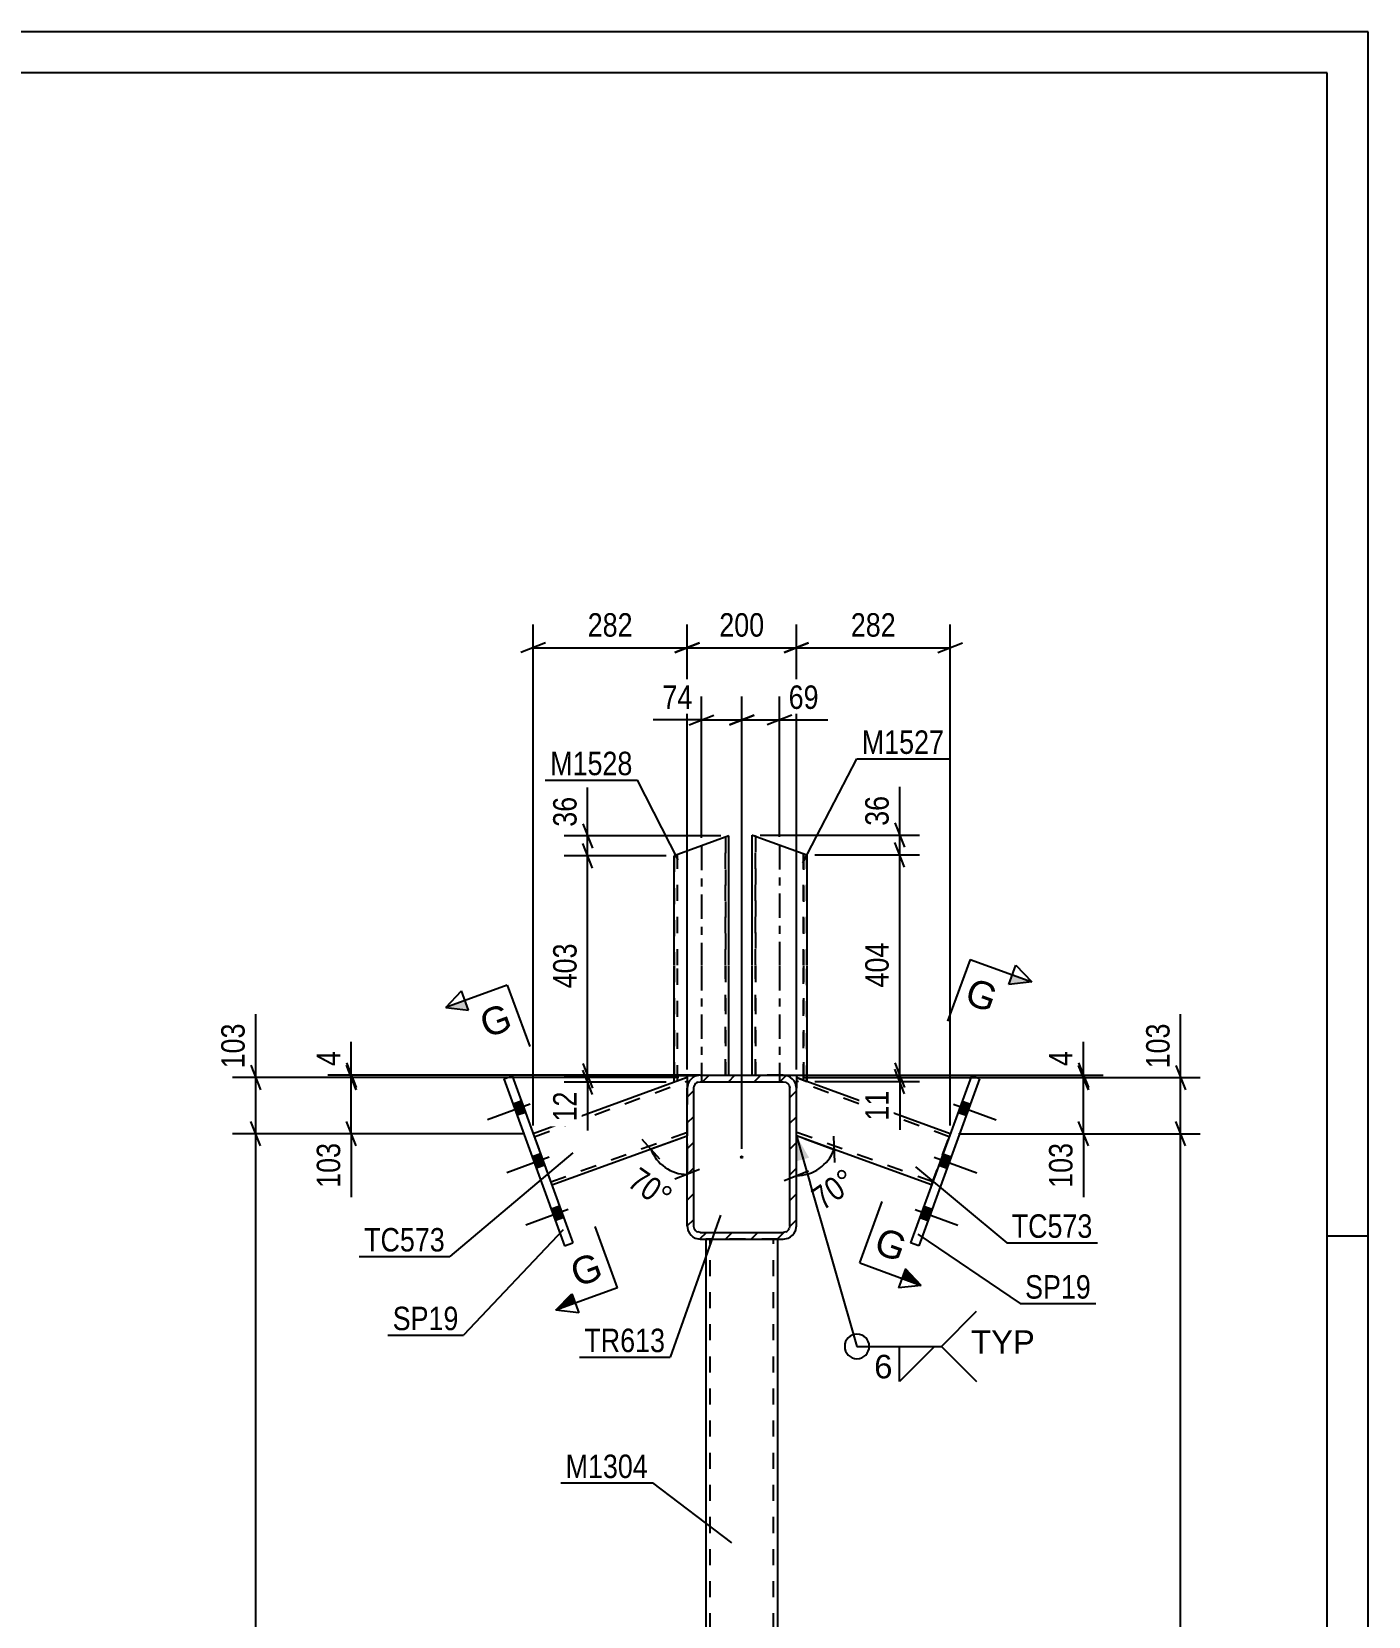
# Model space of a CAD drawing. Header units: millimetres. Extents: x -46 to 795, y -429 to 165.
# Drawn here: x 631.5 to 794.7, y -28.1 to 165.3 of the extents above; entities that cross this region are included whole.
import ezdxf

# ---------------------------------------------------------------- set-up
doc = ezdxf.new("R2010")
doc.units = ezdxf.units.MM
doc.linetypes.add('DXK_LINE_DOT2', pattern=[3.9198, 1.9599, -1.9599])
doc.linetypes.add('DXK_LINE_DOT3', pattern=[5.9187, 2.979, -0.9799, 0.9799, -0.9799])
doc.styles.add('Arial', font='ARIAL.TTF', dxfattribs={"height": 0.2})
doc.styles.add('Arial Narrow', font='ARIALN.TTF', dxfattribs={"height": 0.2})

# ---------------------------------------------------------------- blocks, each defined once
blk = doc.blocks.new('Unknown-761550471-1135')
at = {"color": 5, "linetype": 'Continuous'}
for p, q in [((794.69, 165.26), (-46.31, 165.26)), ((794.69, -428.74), (794.69, 165.26)), ((789.69, 160.26), (-41.31, 160.26)), ((789.69, -423.74), (789.69, 160.26)), ((794.69, 18.26), (789.69, 18.26))]:
    blk.add_line(p, q, dxfattribs=at)
blk = doc.blocks.new('Bolt-761550471-3267 - 3190')
at = {"linetype": 'Continuous'}
for points in [[(745.61, 33.01), (746.11, 34.39), (745.11, 34.75), (744.61, 33.37)], [(745.61, 33.01), (746.11, 34.39), (745.11, 34.75), (744.61, 33.37)], [(745.61, 33.01), (746.11, 34.39), (745.11, 34.75), (744.61, 33.37)], [(743.26, 26.56), (743.76, 27.93), (742.76, 28.3), (742.26, 26.92)], [(743.26, 26.56), (743.76, 27.93), (742.76, 28.3), (742.26, 26.92)], [(740.94, 20.17), (741.44, 21.54), (740.44, 21.91), (739.94, 20.53)], [(740.94, 20.17), (741.44, 21.54), (740.44, 21.91), (739.94, 20.53)], [(740.94, 20.17), (741.44, 21.54), (740.44, 21.91), (739.94, 20.53)]]:
    blk.add_hatch(color=1, dxfattribs=at).paths.add_polyline_path(points)
at = {"color": 1, "linetype": 'Continuous'}
for p, q in [((744.05, 34.36), (749.25, 32.47)), ((744.05, 34.36), (749.25, 32.47)), ((744.05, 34.36), (749.25, 32.47)), ((744.61, 33.37), (745.61, 33.01)), ((744.61, 33.37), (745.61, 33.01)), ((744.61, 33.37), (745.61, 33.01)), ((745.11, 34.75), (746.11, 34.39)), ((745.11, 34.75), (746.11, 34.39)), ((745.11, 34.75), (746.11, 34.39)), ((741.7, 27.91), (746.9, 26.01)), ((741.7, 27.91), (746.9, 26.01)), ((742.76, 28.3), (743.76, 27.93)), ((742.76, 28.3), (743.76, 27.93)), ((742.26, 26.92), (743.26, 26.56)), ((742.26, 26.92), (743.26, 26.56)), ((739.37, 21.52), (744.57, 19.62)), ((739.37, 21.52), (744.57, 19.62)), ((739.37, 21.52), (744.57, 19.62)), ((740.44, 21.91), (741.44, 21.54)), ((740.44, 21.91), (741.44, 21.54)), ((740.44, 21.91), (741.44, 21.54)), ((739.94, 20.53), (740.94, 20.17)), ((739.94, 20.53), (740.94, 20.17)), ((739.94, 20.53), (740.94, 20.17))]:
    blk.add_line(p, q, dxfattribs=at)
blk = doc.blocks.new('Part-761550471-3249 - 3190')
at = {"color": 2, "linetype": 'Continuous'}
for p, q in [((724.87, 37.61), (724.87, 36.76)), ((724.87, 36.76), (724.87, 36.31)), ((743.66, 30.77), (726.14, 37.15)), ((741.38, 24.51), (724.87, 30.52))]:
    blk.add_line(p, q, dxfattribs=at)
at = {"color": 7, "linetype": 'DXK_LINE_DOT2'}
for p, q in [((726.14, 37.15), (724.87, 37.61)), ((743.53, 30.4), (724.87, 37.19)), ((724.87, 37.19), (724.87, 37.16)), ((724.87, 37.16), (724.87, 36.93)), ((724.87, 30.52), (724.87, 36.31)), ((741.52, 24.89), (724.87, 30.95)), ((741.38, 24.51), (743.66, 30.77))]:
    blk.add_line(p, q, dxfattribs=at)
blk = doc.blocks.new('Bolt-761550471-3193 - 3190')
at = {"linetype": 'Continuous'}
for points in [[(691.8, 33.37), (691.29, 34.75), (690.29, 34.39), (690.79, 33.01)], [(691.8, 33.37), (691.29, 34.75), (690.29, 34.39), (690.79, 33.01)], [(691.8, 33.37), (691.29, 34.75), (690.29, 34.39), (690.79, 33.01)], [(694.14, 26.92), (693.64, 28.3), (692.64, 27.93), (693.14, 26.56)], [(694.14, 26.92), (693.64, 28.3), (692.64, 27.93), (693.14, 26.56)], [(696.47, 20.53), (695.97, 21.91), (694.97, 21.54), (695.47, 20.17)], [(696.47, 20.53), (695.97, 21.91), (694.97, 21.54), (695.47, 20.17)], [(696.47, 20.53), (695.97, 21.91), (694.97, 21.54), (695.47, 20.17)]]:
    blk.add_hatch(color=1, dxfattribs=at).paths.add_polyline_path(points)
at = {"color": 1, "linetype": 'Continuous'}
for p, q in [((692.36, 34.36), (687.16, 32.47)), ((692.36, 34.36), (687.16, 32.47)), ((692.36, 34.36), (687.16, 32.47)), ((691.29, 34.75), (690.29, 34.39)), ((691.29, 34.75), (690.29, 34.39)), ((691.29, 34.75), (690.29, 34.39)), ((691.8, 33.37), (690.79, 33.01)), ((691.8, 33.37), (690.79, 33.01)), ((691.8, 33.37), (690.79, 33.01)), ((694.71, 27.91), (689.51, 26.01)), ((694.71, 27.91), (689.51, 26.01)), ((693.64, 28.3), (692.64, 27.93)), ((693.64, 28.3), (692.64, 27.93)), ((694.14, 26.92), (693.14, 26.56)), ((694.14, 26.92), (693.14, 26.56)), ((697.03, 21.52), (691.83, 19.62)), ((697.03, 21.52), (691.83, 19.62)), ((697.03, 21.52), (691.83, 19.62)), ((695.97, 21.91), (694.97, 21.54)), ((695.97, 21.91), (694.97, 21.54)), ((695.97, 21.91), (694.97, 21.54)), ((696.47, 20.53), (695.47, 20.17)), ((696.47, 20.53), (695.47, 20.17)), ((696.47, 20.53), (695.47, 20.17))]:
    blk.add_line(p, q, dxfattribs=at)
blk = doc.blocks.new('Part-761550471-3198 - 3190')
at = {"color": 2, "linetype": 'Continuous'}
for p, q in [((689.17, 37.46), (690.18, 37.82)), ((689.17, 37.46), (696.58, 17.1)), ((690.18, 37.82), (697.59, 17.46)), ((696.58, 17.1), (697.59, 17.46))]:
    blk.add_line(p, q, dxfattribs=at)
blk = doc.blocks.new('Part-761550471-3261 - 3190')
at = {"color": 2, "linetype": 'Continuous'}
for p, q in [((711.54, 37.61), (692.74, 30.77)), ((711.54, 37.61), (711.54, 37.55)), ((711.54, 37.55), (711.54, 36.76)), ((711.54, 36.76), (711.54, 36.31)), ((695.02, 24.51), (711.54, 30.52))]:
    blk.add_line(p, q, dxfattribs=at)
at = {"color": 7, "linetype": 'DXK_LINE_DOT2'}
for p, q in [((692.88, 30.4), (711.54, 37.19)), ((711.54, 37.37), (711.54, 36.76)), ((711.54, 37.16), (711.54, 37.19)), ((711.54, 37.06), (711.54, 37.09)), ((711.54, 36.31), (711.54, 30.52)), ((694.89, 24.89), (711.54, 30.95)), ((692.74, 30.77), (695.02, 24.51))]:
    blk.add_line(p, q, dxfattribs=at)
blk = doc.blocks.new('Part-761550471-3229 - 3190')
at = {"color": 2, "linetype": 'Continuous'}
for p, q in [((713.8, 17.91), (713.8, -32.04)), ((722.6, -32.04), (722.6, 17.91)), ((713.8, -174.76), (713.8, -124.81)), ((722.6, -174.76), (722.6, -124.81))]:
    blk.add_line(p, q, dxfattribs=at)
at = {"color": 7, "linetype": 'DXK_LINE_DOT2'}
for p, q in [((722.6, 17.91), (713.8, 17.91)), ((713.88, 17.91), (713.8, 17.91)), ((714.34, -174.76), (714.34, 17.91)), ((722.07, -174.76), (722.07, 17.91)), ((713.8, -124.81), (713.8, -32.04)), ((722.6, -124.81), (722.6, -32.04)), ((722.6, -174.76), (713.8, -174.76)), ((713.8, -174.76), (713.88, -174.76))]:
    blk.add_line(p, q, dxfattribs=at)
blk = doc.blocks.new('Part-761550471-3315 - 3190')
at = {"linetype": 'Continuous'}
h = blk.add_hatch(dxfattribs=at)
h.set_pattern_fill('', scale=0.7, style=0, pattern_type=0)
h.set_pattern_definition([(45, (711.536, 19.5052), (-1.57154, 1.57154), [])])
h.paths.add_polyline_path([(711.54, 36.31), (711.54, 19.51), (711.66, 18.89), (712, 18.37), (712.52, 18.03), (713.14, 17.91), (723.27, 17.91), (723.88, 18.03), (724.4, 18.37), (724.75, 18.89), (724.87, 19.51), (724.87, 36.31), (724.75, 36.92), (724.4, 37.44), (723.88, 37.78), (723.27, 37.91), (713.14, 37.91), (712.52, 37.78), (712, 37.44), (711.66, 36.92)])
h.paths.add_polyline_path([(712.57, 36.87), (712.83, 37.04), (713.14, 37.11), (723.27, 37.11), (723.58, 37.04), (723.84, 36.87), (724.01, 36.61), (724.07, 36.31), (724.07, 19.51), (724.01, 19.2), (723.84, 18.94), (723.58, 18.77), (723.27, 18.71), (713.14, 18.71), (712.83, 18.77), (712.57, 18.94), (712.4, 19.2), (712.34, 19.51), (712.34, 36.31), (712.4, 36.61)])
blk.add_hatch(color=30, dxfattribs=at).paths.add_polyline_path([(718.2, 27.81, -1), (718.2, 28.01, -1)])
at = {"color": 2, "linetype": 'Continuous'}
for p, q in [((711.66, 36.92), (711.54, 36.31)), ((713.14, 37.91), (712.52, 37.78)), ((712.83, 37.04), (713.14, 37.11)), ((713.14, 37.91), (723.27, 37.91)), ((713.14, 37.11), (723.27, 37.11)), ((723.88, 37.78), (723.27, 37.91)), ((723.27, 37.11), (723.58, 37.04)), ((724.87, 36.31), (724.75, 36.92)), ((711.54, 19.51), (711.54, 36.31)), ((712.34, 36.31), (712.4, 36.61)), ((712.34, 19.51), (712.34, 36.31)), ((724.01, 36.61), (724.07, 36.31)), ((724.07, 19.51), (724.07, 36.31)), ((724.87, 19.51), (724.87, 36.31)), ((711.54, 19.51), (711.66, 18.89)), ((712.4, 19.2), (712.34, 19.51)), ((724.07, 19.51), (724.01, 19.2)), ((724.75, 18.89), (724.87, 19.51)), ((712.52, 18.03), (713.14, 17.91)), ((713.14, 18.71), (712.83, 18.77)), ((713.14, 18.71), (723.27, 18.71)), ((713.14, 17.91), (723.27, 17.91)), ((723.58, 18.77), (723.27, 18.71)), ((723.27, 17.91), (723.88, 18.03))]:
    blk.add_line(p, q, dxfattribs=at)
at = {"color": 7, "linetype": 'DXK_LINE_DOT3'}
blk.add_line((718.2, 27.91), (718.2, 27.91), dxfattribs=at)
at = {"color": 30, "linetype": 'DXK_LINE_DOT3'}
blk.add_line((718.2, 27.91), (718.2, 27.91), dxfattribs=at)
at = {"color": 30, "linetype": 'Continuous'}
blk.add_circle((718.2, 27.91), 0.1, dxfattribs=at)
at = {"color": 2, "linetype": 'Continuous'}
for centre, radius, start, end in [((713.14, 36.31), 1.6, 112.5, 157.5), ((713.14, 36.31), 0.8, 112.5, 157.5), ((723.27, 36.31), 0.8, 22.5, 67.5), ((723.27, 36.31), 1.6, 22.5, 67.5), ((713.14, 19.51), 1.6, 202.5, 247.5), ((713.14, 19.51), 0.8, 202.5, 247.5), ((723.27, 19.51), 0.8, 292.5, 337.5), ((723.27, 19.51), 1.6, 292.5, 337.5)]:
    blk.add_arc(centre, radius, start, end, dxfattribs=at)
blk = doc.blocks.new('Part-761550471-3490 - 3190')
at = {"color": 2, "linetype": 'Continuous'}
for p, q in [((716.63, 67.1), (709.97, 64.67)), ((716.63, 67.1), (716.63, 67.1)), ((716.63, 51.34), (716.63, 67.1)), ((709.97, 64.67), (709.97, 64.67)), ((709.97, 51.34), (709.97, 64.67)), ((709.97, 37.04), (709.97, 51.24)), ((716.63, 37.91), (716.63, 51.24)), ((711.54, 37.62), (709.97, 37.04)), ((709.97, 37.04), (709.97, 37.04)), ((713.14, 37.91), (711.54, 37.91)), ((711.54, 37.91), (711.54, 37.62))]:
    blk.add_line(p, q, dxfattribs=at)
at = {"color": 7, "linetype": 'DXK_LINE_DOT3'}
for p, q in [((713.3, 65.89), (713.3, 51.34)), ((713.3, 51.24), (713.3, 37.04))]:
    blk.add_line(p, q, dxfattribs=at)
at = {"color": 7, "linetype": 'DXK_LINE_DOT2'}
for p, q in [((715.83, 66.81), (715.83, 66.81)), ((715.83, 66.81), (715.83, 66.81)), ((715.83, 66.81), (715.83, 66.81)), ((716.23, 51.34), (716.23, 66.95)), ((716.23, 66.95), (716.23, 51.34)), ((716.23, 66.95), (716.23, 66.95)), ((716.63, 67.1), (716.63, 67.1)), ((716.63, 51.34), (716.63, 67.1)), ((709.97, 64.67), (709.97, 51.34)), ((710.37, 64.82), (710.4, 64.83)), ((710.37, 51.34), (710.37, 64.82)), ((710.37, 51.34), (710.37, 64.82)), ((710.37, 64.82), (710.37, 64.82)), ((709.97, 51.24), (709.97, 37.04)), ((710.37, 37.19), (710.37, 51.24)), ((710.37, 37.19), (710.37, 51.24)), ((716.23, 37.91), (716.23, 51.24)), ((716.23, 51.24), (716.23, 37.91)), ((716.63, 37.91), (716.63, 51.24)), ((710.03, 37.07), (709.97, 37.04)), ((713.14, 37.91), (716.63, 37.91)), ((716.23, 37.91), (716.23, 37.91))]:
    blk.add_line(p, q, dxfattribs=at)
blk = doc.blocks.new('Part-761550471-3466 - 3190')
at = {"color": 2, "linetype": 'Continuous'}
for p, q in [((746.23, 37.82), (738.82, 17.46)), ((747.23, 37.46), (739.82, 17.1)), ((747.23, 37.46), (746.23, 37.82)), ((739.82, 17.1), (738.82, 17.46))]:
    blk.add_line(p, q, dxfattribs=at)
blk = doc.blocks.new('Part-761550471-3485 - 3190')
at = {"color": 2, "linetype": 'Continuous'}
for p, q in [((719.47, 67.22), (719.47, 67.22)), ((719.47, 67.22), (719.53, 67.2)), ((719.47, 51.34), (719.47, 67.22)), ((719.53, 67.2), (719.97, 67.04)), ((719.97, 67.04), (726.14, 64.79)), ((726.14, 64.79), (726.14, 64.79)), ((726.14, 64.79), (726.14, 51.34)), ((719.47, 37.91), (719.47, 51.24)), ((726.14, 51.24), (726.14, 37.15)), ((723.27, 37.91), (724.87, 37.91)), ((724.87, 37.91), (724.87, 37.61)), ((724.87, 37.61), (726.14, 37.15)), ((726.14, 37.15), (726.14, 37.15))]:
    blk.add_line(p, q, dxfattribs=at)
at = {"color": 7, "linetype": 'DXK_LINE_DOT2'}
for p, q in [((719.47, 51.34), (719.47, 67.22)), ((719.47, 67.22), (719.47, 67.22)), ((719.97, 67.04), (719.71, 67.13)), ((719.87, 51.34), (719.87, 67.07)), ((719.87, 67.07), (719.87, 51.34)), ((719.87, 67.07), (719.87, 67.07)), ((719.87, 67.07), (719.9, 67.06)), ((720.27, 66.93), (720.27, 66.93)), ((720.27, 66.93), (720.27, 66.93)), ((720.27, 66.93), (720.27, 66.93)), ((725.74, 64.94), (725.74, 51.34)), ((725.74, 51.34), (725.74, 64.94)), ((725.74, 64.94), (725.74, 64.94)), ((726.14, 51.34), (726.14, 64.79)), ((719.47, 37.91), (719.47, 51.24)), ((719.87, 37.91), (719.87, 51.24)), ((719.87, 51.24), (719.87, 37.91)), ((725.74, 51.24), (725.74, 37.3)), ((725.74, 37.3), (725.74, 51.24)), ((726.14, 37.15), (726.14, 51.24)), ((723.27, 37.91), (719.47, 37.91)), ((719.87, 37.91), (719.87, 37.91)), ((725.74, 37.3), (725.74, 37.3)), ((726.08, 37.18), (726.14, 37.15))]:
    blk.add_line(p, q, dxfattribs=at)
at = {"color": 7, "linetype": 'DXK_LINE_DOT3'}
for p, q in [((722.8, 66), (722.8, 51.34)), ((722.8, 51.24), (722.8, 37.15))]:
    blk.add_line(p, q, dxfattribs=at)
blk = doc.blocks.new('StraightDimension-761550471-25565 - 3190')
at = {"color": 7, "linetype": 'Continuous'}
for p, q in [((659.47, 29.27), (658.27, 32.27)), ((691.74, 30.77), (656.02, 30.77)), ((658.87, -185.86), (658.87, 30.77)), ((658.27, -184.36), (659.47, -187.36)), ((710.54, -185.86), (656.02, -185.86))]:
    blk.add_line(p, q, dxfattribs=at)
at = {"color": 0}
blk.add_wipeout([(658.12, -73.29), (653.92, -73.29), (653.92, -81.8), (658.12, -81.8)], dxfattribs=at)
at = {"color": 3, "style": 'Arial Narrow'}
blk.add_text('3250', height=2.863, rotation=90.0002, dxfattribs=at).set_placement((657.52, -81.2))
blk = doc.blocks.new('StraightDimension-761550471-25739 - 3190')
at = {"color": 7, "linetype": 'Continuous'}
for p, q in [((724.87, 38.62), (724.87, 92.93)), ((743.66, 31.77), (743.66, 92.93)), ((726.37, 90.68), (723.37, 89.48)), ((724.87, 90.08), (743.66, 90.08)), ((742.16, 89.48), (745.16, 90.68))]:
    blk.add_line(p, q, dxfattribs=at)
at = {"color": 0}
blk.add_wipeout([(737.61, 90.83), (737.61, 95.03), (730.92, 95.03), (730.92, 90.83)], dxfattribs=at)
at = {"color": 3, "style": 'Arial Narrow'}
blk.add_text('282', height=2.863, dxfattribs=at).set_placement((731.52, 91.43))
blk = doc.blocks.new('StraightDimension-761550471-25564 - 3190')
at = {"color": 7, "linetype": 'Continuous'}
for p, q in [((658.27, 39.12), (659.47, 36.12)), ((710.54, 37.62), (656.02, 37.62)), ((658.87, 30.77), (658.87, 37.62)), ((659.47, 29.27), (658.27, 32.27)), ((691.74, 30.77), (656.02, 30.77))]:
    blk.add_line(p, q, dxfattribs=at)
at = {"color": 0}
blk.add_wipeout([(658.12, 44.82), (653.92, 44.82), (653.92, 38.14), (658.12, 38.14)], dxfattribs=at)
at = {"color": 7, "linetype": 'Continuous'}
blk.add_line((658.87, 37.62), (658.87, 45.35), dxfattribs=at)
blk.add_line((658.87, 37.62), (658.87, 45.35), dxfattribs=at)
at = {"color": 3, "style": 'Arial Narrow'}
blk.add_text('103', height=2.863, rotation=90.0002, dxfattribs=at).set_placement((657.52, 38.74))
blk = doc.blocks.new('StraightDimension-761550471-25628 - 3190')
at = {"color": 7, "linetype": 'Continuous'}
for p, q in [((771.18, 39.11), (772.38, 36.11)), ((725.87, 37.61), (774.18, 37.61)), ((771.78, 30.77), (771.78, 37.61)), ((772.38, 29.27), (771.18, 32.27)), ((744.66, 30.77), (774.18, 30.77))]:
    blk.add_line(p, q, dxfattribs=at)
at = {"color": 0}
blk.add_wipeout([(771.03, 44.82), (766.83, 44.82), (766.83, 38.14), (771.03, 38.14)], dxfattribs=at)
at = {"color": 7, "linetype": 'Continuous'}
blk.add_line((771.78, 37.61), (771.78, 45.35), dxfattribs=at)
blk.add_line((771.78, 37.61), (771.78, 45.35), dxfattribs=at)
at = {"color": 3, "style": 'Arial Narrow'}
blk.add_text('103', height=2.863, rotation=90.0002, dxfattribs=at).set_placement((770.43, 38.74))
blk = doc.blocks.new('StraightDimension-761550471-25629 - 3190')
at = {"color": 7, "linetype": 'Continuous'}
for p, q in [((772.38, 29.27), (771.18, 32.27)), ((744.66, 30.77), (774.18, 30.77)), ((771.78, -185.86), (771.78, 30.77)), ((771.18, -184.36), (772.38, -187.36)), ((725.87, -185.86), (774.18, -185.86))]:
    blk.add_line(p, q, dxfattribs=at)
at = {"color": 0}
blk.add_wipeout([(771.03, -73.29), (766.83, -73.29), (766.83, -81.8), (771.03, -81.8)], dxfattribs=at)
at = {"color": 3, "style": 'Arial Narrow'}
blk.add_text('3250', height=2.863, rotation=90.0002, dxfattribs=at).set_placement((770.43, -81.2))
blk = doc.blocks.new('StraightDimension-761550471-25678 - 3190')
at = {"color": 7, "linetype": 'Continuous'}
for p, q in [((759.33, 39.41), (760.53, 36.41)), ((760.53, 36.11), (759.33, 39.11)), ((725.87, 37.91), (762.33, 37.91)), ((725.87, 37.61), (762.33, 37.61)), ((759.93, 37.61), (759.93, 37.91))]:
    blk.add_line(p, q, dxfattribs=at)
at = {"color": 0}
blk.add_wipeout([(759.18, 41.46), (754.98, 41.46), (754.98, 38.43), (759.18, 38.43)], dxfattribs=at)
at = {"color": 7, "linetype": 'Continuous'}
blk.add_line((759.93, 37.91), (759.93, 41.98), dxfattribs=at)
blk.add_line((759.93, 37.91), (759.93, 41.98), dxfattribs=at)
at = {"color": 3, "style": 'Arial Narrow'}
blk.add_text('4', height=2.86, rotation=90.0002, dxfattribs=at).set_placement((758.58, 39.03))
blk = doc.blocks.new('StraightDimension-761550471-25679 - 3190')
at = {"color": 7, "linetype": 'Continuous'}
for p, q in [((759.33, 39.11), (760.53, 36.11)), ((725.87, 37.61), (762.33, 37.61)), ((759.93, 30.77), (759.93, 37.61)), ((760.53, 29.27), (759.33, 32.27)), ((744.66, 30.77), (762.33, 30.77))]:
    blk.add_line(p, q, dxfattribs=at)
at = {"color": 0}
blk.add_wipeout([(759.18, 30.25), (754.98, 30.25), (754.98, 23.56), (759.18, 23.56)], dxfattribs=at)
at = {"color": 7, "linetype": 'Continuous'}
blk.add_line((759.93, 30.77), (759.93, 23.04), dxfattribs=at)
blk.add_line((759.93, 30.77), (759.93, 23.04), dxfattribs=at)
at = {"color": 3, "style": 'Arial Narrow'}
blk.add_text('103', height=2.863, rotation=90.0002, dxfattribs=at).set_placement((758.58, 24.16))
blk = doc.blocks.new('StraightDimension-761550471-25705 - 3190')
at = {"color": 7, "linetype": 'Continuous'}
for p, q in [((669.93, 39.41), (671.13, 36.41)), ((671.13, 36.12), (669.93, 39.12)), ((712.14, 37.91), (667.68, 37.91)), ((710.54, 37.62), (667.68, 37.62)), ((670.53, 37.62), (670.53, 37.91))]:
    blk.add_line(p, q, dxfattribs=at)
at = {"color": 0}
blk.add_wipeout([(669.78, 41.46), (665.58, 41.46), (665.58, 38.43), (669.78, 38.43)], dxfattribs=at)
at = {"color": 7, "linetype": 'Continuous'}
blk.add_line((670.53, 37.91), (670.53, 41.98), dxfattribs=at)
blk.add_line((670.53, 37.91), (670.53, 41.98), dxfattribs=at)
at = {"color": 3, "style": 'Arial Narrow'}
blk.add_text('4', height=2.86, rotation=90.0002, dxfattribs=at).set_placement((669.18, 39.03))
blk = doc.blocks.new('StraightDimension-761550471-25706 - 3190')
at = {"color": 7, "linetype": 'Continuous'}
for p, q in [((669.93, 39.12), (671.13, 36.12)), ((710.54, 37.62), (667.68, 37.62)), ((670.53, 30.77), (670.53, 37.62)), ((671.13, 29.27), (669.93, 32.27)), ((691.74, 30.77), (667.68, 30.77))]:
    blk.add_line(p, q, dxfattribs=at)
at = {"color": 0}
blk.add_wipeout([(669.78, 30.25), (665.58, 30.25), (665.58, 23.56), (669.78, 23.56)], dxfattribs=at)
at = {"color": 7, "linetype": 'Continuous'}
blk.add_line((670.53, 30.77), (670.53, 23.04), dxfattribs=at)
blk.add_line((670.53, 30.77), (670.53, 23.04), dxfattribs=at)
at = {"color": 3, "style": 'Arial Narrow'}
blk.add_text('103', height=2.863, rotation=90.0002, dxfattribs=at).set_placement((669.18, 24.16))
blk = doc.blocks.new('StraightDimension-761550471-25740 - 3190')
at = {"color": 7, "linetype": 'Continuous'}
for p, q in [((711.54, 38.62), (711.54, 92.93)), ((724.87, 38.62), (724.87, 92.93)), ((713.04, 90.68), (710.04, 89.48)), ((711.54, 90.08), (724.87, 90.08)), ((723.37, 89.48), (726.37, 90.68))]:
    blk.add_line(p, q, dxfattribs=at)
at = {"color": 0}
blk.add_wipeout([(721.54, 90.83), (721.54, 95.03), (714.86, 95.03), (714.86, 90.83)], dxfattribs=at)
at = {"color": 3, "style": 'Arial Narrow'}
blk.add_text('200', height=2.863, dxfattribs=at).set_placement((715.46, 91.43))
blk = doc.blocks.new('StraightDimension-761550471-25741 - 3190')
at = {"color": 7, "linetype": 'Continuous'}
for p, q in [((692.74, 31.77), (692.74, 92.93)), ((711.54, 38.62), (711.54, 92.93)), ((694.24, 90.68), (691.24, 89.48)), ((692.74, 90.08), (711.54, 90.08)), ((710.04, 89.48), (713.04, 90.68))]:
    blk.add_line(p, q, dxfattribs=at)
at = {"color": 0}
blk.add_wipeout([(705.48, 90.83), (705.48, 95.03), (698.8, 95.03), (698.8, 90.83)], dxfattribs=at)
at = {"color": 3, "style": 'Arial Narrow'}
blk.add_text('282', height=2.863, dxfattribs=at).set_placement((699.4, 91.43))
blk = doc.blocks.new('StraightDimension-761550471-25775 - 3190')
at = {"color": 7, "linetype": 'Continuous'}
for p, q in [((718.2, 28.91), (718.2, 84.11)), ((722.8, 67), (722.8, 84.11)), ((716.7, 80.66), (719.7, 81.86)), ((718.2, 81.26), (722.8, 81.26)), ((724.3, 81.86), (721.3, 80.66))]:
    blk.add_line(p, q, dxfattribs=at)
at = {"color": 0}
blk.add_wipeout([(728.19, 82.01), (728.19, 86.21), (723.33, 86.21), (723.33, 82.01)], dxfattribs=at)
at = {"color": 7, "linetype": 'Continuous'}
blk.add_line((722.8, 81.26), (728.71, 81.26), dxfattribs=at)
blk.add_line((722.8, 81.26), (728.71, 81.26), dxfattribs=at)
at = {"color": 3, "style": 'Arial Narrow'}
blk.add_text('69', height=2.863, dxfattribs=at).set_placement((723.93, 82.61))
blk = doc.blocks.new('StraightDimension-761550471-25776 - 3190')
at = {"color": 7, "linetype": 'Continuous'}
for p, q in [((713.3, 66.88), (713.3, 84.11)), ((718.2, 28.91), (718.2, 84.11)), ((711.8, 80.66), (714.8, 81.86)), ((713.3, 81.26), (718.2, 81.26)), ((719.7, 81.86), (716.7, 80.66))]:
    blk.add_line(p, q, dxfattribs=at)
at = {"color": 0}
blk.add_wipeout([(712.77, 82.01), (712.77, 86.21), (707.92, 86.21), (707.92, 82.01)], dxfattribs=at)
at = {"color": 7, "linetype": 'Continuous'}
blk.add_line((713.3, 81.26), (707.39, 81.26), dxfattribs=at)
blk.add_line((713.3, 81.26), (707.39, 81.26), dxfattribs=at)
at = {"color": 3, "style": 'Arial Narrow'}
blk.add_text('74', height=2.863, dxfattribs=at).set_placement((708.52, 82.61))
blk = doc.blocks.new('StraightDimension-761550471-25826 - 3190')
at = {"color": 7, "linetype": 'Continuous'}
for p, q in [((698.79, 68.6), (699.99, 65.6)), ((715.63, 67.1), (696.54, 67.1)), ((699.99, 63.17), (698.79, 66.17)), ((699.39, 64.67), (699.39, 67.1)), ((708.97, 64.67), (696.54, 64.67))]:
    blk.add_line(p, q, dxfattribs=at)
at = {"color": 0}
blk.add_wipeout([(698.64, 72.48), (694.44, 72.48), (694.44, 67.63), (698.64, 67.63)], dxfattribs=at)
at = {"color": 7, "linetype": 'Continuous'}
blk.add_line((699.39, 67.1), (699.39, 73.01), dxfattribs=at)
blk.add_line((699.39, 67.1), (699.39, 73.01), dxfattribs=at)
at = {"color": 3, "style": 'Arial Narrow'}
blk.add_text('36', height=2.863, rotation=90.0002, dxfattribs=at).set_placement((698.04, 68.23))
blk = doc.blocks.new('StraightDimension-761550471-25827 - 3190')
at = {"color": 7, "linetype": 'Continuous'}
for p, q in [((699.99, 63.17), (698.79, 66.17)), ((708.97, 64.67), (696.54, 64.67)), ((699.39, 37.83), (699.39, 64.67)), ((698.79, 39.33), (699.99, 36.33)), ((712.3, 37.83), (696.54, 37.83))]:
    blk.add_line(p, q, dxfattribs=at)
at = {"color": 0}
blk.add_wipeout([(698.64, 54.59), (694.44, 54.59), (694.44, 47.91), (698.64, 47.91)], dxfattribs=at)
at = {"color": 3, "style": 'Arial Narrow'}
blk.add_text('403', height=2.863, rotation=90.0002, dxfattribs=at).set_placement((698.04, 48.51))
blk = doc.blocks.new('StraightDimension-761550471-25828 - 3190')
at = {"color": 7, "linetype": 'Continuous'}
for p, q in [((698.79, 39.33), (699.99, 36.33)), ((712.3, 37.83), (696.54, 37.83)), ((708.97, 37.04), (696.54, 37.04)), ((699.99, 35.54), (698.79, 38.54)), ((699.39, 37.04), (699.39, 37.83))]:
    blk.add_line(p, q, dxfattribs=at)
at = {"color": 0}
blk.add_wipeout([(698.64, 36.52), (694.44, 36.52), (694.44, 31.66), (698.64, 31.66)], dxfattribs=at)
at = {"color": 7, "linetype": 'Continuous'}
blk.add_line((699.39, 37.04), (699.39, 31.14), dxfattribs=at)
blk.add_line((699.39, 37.04), (699.39, 31.14), dxfattribs=at)
at = {"color": 3, "style": 'Arial Narrow'}
blk.add_text('12', height=2.863, rotation=90.0002, dxfattribs=at).set_placement((698.04, 32.26))
blk = doc.blocks.new('StraightDimension-761550471-25830 - 3190')
at = {"color": 7, "linetype": 'Continuous'}
for p, q in [((736.89, 68.72), (738.09, 65.72)), ((720.47, 67.22), (739.89, 67.22)), ((738.09, 63.29), (736.89, 66.29)), ((737.49, 64.79), (737.49, 67.22)), ((727.14, 64.79), (739.89, 64.79))]:
    blk.add_line(p, q, dxfattribs=at)
at = {"color": 0}
blk.add_wipeout([(736.74, 72.6), (732.54, 72.6), (732.54, 67.74), (736.74, 67.74)], dxfattribs=at)
at = {"color": 7, "linetype": 'Continuous'}
blk.add_line((737.49, 67.22), (737.49, 73.12), dxfattribs=at)
blk.add_line((737.49, 67.22), (737.49, 73.12), dxfattribs=at)
at = {"color": 3, "style": 'Arial Narrow'}
blk.add_text('36', height=2.863, rotation=90.0002, dxfattribs=at).set_placement((736.14, 68.34))
blk = doc.blocks.new('StraightDimension-761550471-25831 - 3190')
at = {"color": 7, "linetype": 'Continuous'}
for p, q in [((738.09, 63.29), (736.89, 66.29)), ((727.14, 64.79), (739.89, 64.79)), ((737.49, 37.91), (737.49, 64.79)), ((736.89, 39.41), (738.09, 36.41)), ((724.27, 37.91), (739.89, 37.91))]:
    blk.add_line(p, q, dxfattribs=at)
at = {"color": 0}
blk.add_wipeout([(736.74, 54.69), (732.54, 54.69), (732.54, 48.01), (736.74, 48.01)], dxfattribs=at)
at = {"color": 3, "style": 'Arial Narrow'}
blk.add_text('404', height=2.863, rotation=90.0002, dxfattribs=at).set_placement((736.14, 48.61))
blk = doc.blocks.new('StraightDimension-761550471-25832 - 3190')
at = {"color": 7, "linetype": 'Continuous'}
for p, q in [((736.89, 39.41), (738.09, 36.41)), ((724.27, 37.91), (739.89, 37.91)), ((727.14, 37.15), (739.89, 37.15)), ((738.09, 35.65), (736.89, 38.65)), ((737.49, 37.15), (737.49, 37.91))]:
    blk.add_line(p, q, dxfattribs=at)
at = {"color": 0}
blk.add_wipeout([(736.74, 36.63), (732.54, 36.63), (732.54, 31.77), (736.74, 31.77)], dxfattribs=at)
at = {"color": 7, "linetype": 'Continuous'}
blk.add_line((737.49, 37.15), (737.49, 31.25), dxfattribs=at)
blk.add_line((737.49, 37.15), (737.49, 31.25), dxfattribs=at)
at = {"color": 3, "style": 'Arial Narrow'}
blk.add_text('11', height=2.863, rotation=90.0002, dxfattribs=at).set_placement((736.14, 32.37))
blk = doc.blocks.new('AngleDimension-761550471-25855 - 3190')
at = {"color": 7, "linetype": 'Continuous'}
for p, q in [((706.02, 30.11), (708.18, 27.7)), ((707.1, 28.9), (711.54, 30.52)), ((711.54, 25.8), (711.54, 30.52)), ((711.54, 29.52), (711.54, 25.8)), ((713.04, 26.4), (710.04, 25.2))]:
    blk.add_line(p, q, dxfattribs=at)
blk.add_arc((711.54, 30.52), 4.72, 200, 270, dxfattribs=at)
at = {"color": 0}
blk.add_wipeout([(708.55, 20.62), (710.96, 24.06), (705.67, 27.77), (703.26, 24.33)], dxfattribs=at)
at = {"color": 3, "style": 'Arial Narrow'}
blk.add_text('70°', height=2.863, rotation=-35.002, dxfattribs=at).set_placement((704.09, 24.47))
blk = doc.blocks.new('AngleDimension-761550471-25881 - 3190')
at = {"color": 7, "linetype": 'Continuous'}
for p, q in [((729.46, 28.85), (724.87, 30.52)), ((724.87, 25.64), (724.87, 30.52)), ((725.81, 30.18), (729.46, 28.85)), ((729.41, 30.46), (729.51, 27.24)), ((723.37, 25.04), (726.37, 26.24))]:
    blk.add_line(p, q, dxfattribs=at)
blk.add_arc((724.87, 30.52), 4.88, 270, 340, dxfattribs=at)
at = {"color": 0}
blk.add_wipeout([(733.24, 24.19), (730.83, 27.64), (725.54, 23.93), (727.95, 20.49)], dxfattribs=at)
at = {"color": 3, "style": 'Arial Narrow'}
blk.add_text('70°', height=2.863, rotation=35.002, dxfattribs=at).set_placement((728.1, 21.33))
blk = doc.blocks.new('Mark-761550471-3194 - 3190')
at = {"color": 0}
blk.add_wipeout([(683.62, 6.79), (683.62, 9.79), (675.59, 9.79), (675.59, 6.79)], dxfattribs=at)
blk.add_wipeout([(683.62, 6.79), (683.62, 9.79), (675.59, 9.79), (675.59, 6.79)], dxfattribs=at)
at = {"color": 30, "linetype": 'Continuous'}
for p in [(696.42, 19.04), (674.99, 6.19)]:
    blk.add_line(p, (684.22, 6.19), dxfattribs=at)
at = {"color": 3, "style": 'Arial Narrow'}
blk.add_text('SP19', height=2.863, dxfattribs=at).set_placement((675.59, 6.79))
blk = doc.blocks.new('Mark-761550471-20946 - 3190')
at = {"color": 0}
blk.add_wipeout([(681.96, 16.39), (681.96, 19.39), (672.1, 19.39), (672.1, 16.39)], dxfattribs=at)
blk.add_wipeout([(681.96, 16.39), (681.96, 19.39), (672.1, 19.39), (672.1, 16.39)], dxfattribs=at)
at = {"color": 30, "linetype": 'Continuous'}
for p in [(697.6, 28.42), (671.5, 15.79)]:
    blk.add_line(p, (682.56, 15.79), dxfattribs=at)
at = {"color": 3, "style": 'Arial Narrow'}
blk.add_text('TC573', height=2.863, dxfattribs=at).set_placement((672.1, 16.39))
blk = doc.blocks.new('Mark-761550471-20936 - 3190')
at = {"color": 0}
blk.add_wipeout([(708.85, 4.11), (708.85, 7.11), (698.99, 7.11), (698.99, 4.11)], dxfattribs=at)
blk.add_wipeout([(708.85, 4.11), (708.85, 7.11), (698.99, 7.11), (698.99, 4.11)], dxfattribs=at)
at = {"color": 30, "linetype": 'Continuous'}
for p in [(715.61, 20.82), (698.39, 3.51)]:
    blk.add_line(p, (709.45, 3.51), dxfattribs=at)
at = {"color": 3, "style": 'Arial Narrow'}
blk.add_text('TR613', height=2.863, dxfattribs=at).set_placement((698.99, 4.11))
blk = doc.blocks.new('Mark-761550471-20932 - 3190')
at = {"color": 0}
blk.add_wipeout([(706.75, -11.26), (706.75, -8.26), (696.7, -8.26), (696.7, -11.26)], dxfattribs=at)
blk.add_wipeout([(706.75, -11.26), (706.75, -8.26), (696.7, -8.26), (696.7, -11.26)], dxfattribs=at)
at = {"color": 30, "linetype": 'Continuous'}
for p in [(696.1, -11.86), (716.99, -19.15)]:
    blk.add_line(p, (707.35, -11.86), dxfattribs=at)
at = {"color": 3, "style": 'Arial Narrow'}
blk.add_text('M1304', height=2.863, dxfattribs=at).set_placement((696.7, -11.26))
blk = doc.blocks.new('SectionMark-761550471-22309 - 3190')
at = {"linetype": 'Continuous'}
blk.add_hatch(color=6, dxfattribs=at).paths.add_polyline_path([(684.41, 47.03), (684.84, 45.86), (682.07, 46.18)])
at = {"color": 6, "linetype": 'Continuous'}
for p, q in [((682.07, 46.18), (683.99, 48.21)), ((684.84, 45.86), (683.99, 48.21)), ((682.07, 46.18), (684.84, 45.86)), ((698.3, 8.89), (695.52, 9.21))]:
    blk.add_line(p, q, dxfattribs=at)
at = {"color": 0, "linetype": 'Continuous'}
for points in [[(690.44, 43.64), (689.24, 46.93), (685.83, 45.69), (687.03, 42.4)], [(701.5, 13.24), (700.3, 16.53), (696.89, 15.29), (698.09, 12)]]:
    blk.add_wipeout(points, dxfattribs=at)
at = {"linetype": 'Continuous'}
blk.add_hatch(color=6, dxfattribs=at).paths.add_polyline_path([(697.44, 11.24), (697.87, 10.06), (695.52, 9.21)])
at = {"color": 6, "linetype": 'Continuous'}
for p, q in [((689.58, 48.91), (682.07, 46.18)), ((689.58, 48.91), (692.32, 41.4)), ((703.04, 11.94), (700.3, 19.46)), ((703.04, 11.94), (695.52, 9.21)), ((695.52, 9.21), (697.44, 11.24)), ((697.44, 11.24), (698.3, 8.89))]:
    blk.add_line(p, q, dxfattribs=at)
at = {"color": 3, "linetype": 'Continuous', "style": 'Arial'}
for p in [(687.03, 42.4), (698.09, 12)]:
    blk.add_text('G', height=3.34, rotation=20.002, dxfattribs=at).set_placement(p)
blk = doc.blocks.new('Mark-761550471-20920 - 3190')
at = {"color": 0}
blk.add_wipeout([(742.91, 77.12), (742.91, 80.12), (732.86, 80.12), (732.86, 77.12)], dxfattribs=at)
blk.add_wipeout([(742.91, 77.12), (742.91, 80.12), (732.86, 80.12), (732.86, 77.12)], dxfattribs=at)
at = {"color": 30, "linetype": 'Continuous'}
for p, q in [((725.67, 63.81), (732.26, 76.52)), ((732.26, 76.52), (743.51, 76.52))]:
    blk.add_line(p, q, dxfattribs=at)
at = {"color": 3, "style": 'Arial Narrow'}
blk.add_text('M1527', height=2.863, dxfattribs=at).set_placement((732.86, 77.12))
blk = doc.blocks.new('Mark-761550471-3462 - 3190')
at = {"color": 0}
blk.add_wipeout([(760.83, 10.64), (760.83, 13.64), (752.79, 13.64), (752.79, 10.64)], dxfattribs=at)
blk.add_wipeout([(760.83, 10.64), (760.83, 13.64), (752.79, 13.64), (752.79, 10.64)], dxfattribs=at)
at = {"color": 30, "linetype": 'Continuous'}
for p, q in [((739.71, 18.49), (752.19, 10.04)), ((752.19, 10.04), (761.43, 10.04))]:
    blk.add_line(p, q, dxfattribs=at)
at = {"color": 3, "style": 'Arial Narrow'}
blk.add_text('SP19', height=2.863, dxfattribs=at).set_placement((752.79, 10.64))
blk = doc.blocks.new('Mark-761550471-20923 - 3190')
at = {"color": 0}
blk.add_wipeout([(704.87, 74.52), (704.87, 77.52), (694.82, 77.52), (694.82, 74.52)], dxfattribs=at)
blk.add_wipeout([(704.87, 74.52), (704.87, 77.52), (694.82, 77.52), (694.82, 74.52)], dxfattribs=at)
at = {"color": 30, "linetype": 'Continuous'}
for p in [(694.22, 73.92), (710.44, 64.21)]:
    blk.add_line(p, (705.47, 73.92), dxfattribs=at)
at = {"color": 3, "style": 'Arial Narrow'}
blk.add_text('M1528', height=2.863, dxfattribs=at).set_placement((694.82, 74.52))
blk = doc.blocks.new('Mark-761550471-20943 - 3190')
at = {"color": 0}
blk.add_wipeout([(761.03, 18.06), (761.03, 21.06), (751.16, 21.06), (751.16, 18.06)], dxfattribs=at)
blk.add_wipeout([(761.03, 18.06), (761.03, 21.06), (751.16, 21.06), (751.16, 18.06)], dxfattribs=at)
at = {"color": 30, "linetype": 'Continuous'}
for p, q in [((739.4, 26.73), (750.56, 17.46)), ((750.56, 17.46), (761.63, 17.46))]:
    blk.add_line(p, q, dxfattribs=at)
at = {"color": 3, "style": 'Arial Narrow'}
blk.add_text('TC573', height=2.863, dxfattribs=at).set_placement((751.16, 18.06))
blk = doc.blocks.new('SectionMark-761550471-22241 - 3190')
at = {"linetype": 'Continuous'}
blk.add_hatch(color=6, dxfattribs=at).paths.add_polyline_path([(750.82, 48.97), (751.25, 50.15), (753.6, 49.29)])
at = {"color": 6, "linetype": 'Continuous'}
for p, q in [((750.82, 48.97), (751.67, 51.32)), ((751.67, 51.32), (753.6, 49.29)), ((753.6, 49.29), (750.82, 48.97)), ((740.12, 12.26), (737.34, 11.94))]:
    blk.add_line(p, q, dxfattribs=at)
at = {"color": 0, "linetype": 'Continuous'}
for points in [[(748.63, 45.51), (749.83, 48.8), (746.42, 50.04), (745.22, 46.75)], [(737.55, 15.05), (738.75, 18.34), (735.33, 19.59), (734.14, 16.3)]]:
    blk.add_wipeout(points, dxfattribs=at)
at = {"linetype": 'Continuous'}
blk.add_hatch(color=6, dxfattribs=at).paths.add_polyline_path([(737.77, 13.11), (738.19, 14.29), (740.12, 12.26)])
at = {"color": 6, "linetype": 'Continuous'}
for p, q in [((746.08, 52.03), (743.34, 44.51)), ((746.08, 52.03), (753.6, 49.29)), ((732.6, 14.99), (735.33, 22.51)), ((732.6, 14.99), (740.12, 12.26)), ((738.19, 14.29), (737.34, 11.94)), ((740.12, 12.26), (738.19, 14.29))]:
    blk.add_line(p, q, dxfattribs=at)
at = {"color": 3, "linetype": 'Continuous', "style": 'Arial'}
for p in [(745.22, 46.75), (734.14, 16.3)]:
    blk.add_text('G', height=3.34, rotation=-20.002, dxfattribs=at).set_placement(p)
blk = doc.blocks.new('WeldMark-761550471-25969 - 3190')
at = {"linetype": 'Continuous'}
blk.add_hatch(color=30, dxfattribs=at).paths.add_polyline_path([(724.98, 27.43), (724.87, 30.52), (726.42, 27.84)])
at = {"color": 30, "linetype": 'Continuous'}
blk.add_line((724.87, 30.52), (732.27, 4.81), dxfattribs=at)
at = {"color": 3, "linetype": 'Continuous'}
for q in [(746.88, 9.1), (746.88, 0.53)]:
    blk.add_line((742.6, 4.81), q, dxfattribs=at)
blk.add_arc((732.27, 4.81), 1.5, 90, 270, dxfattribs=at)
at = {"color": 0}
blk.add_wipeout([(736.8, 0.71), (736.8, 4.11), (734.17, 4.11), (734.17, 0.71)], dxfattribs=at)
at = {"color": 30, "linetype": 'Continuous'}
blk.add_line((732.27, 4.81), (742.6, 4.81), dxfattribs=at)
at = {"color": 3, "linetype": 'Continuous'}
for p, q in [((737.46, 4.81), (741.74, 4.81)), ((741.74, 4.81), (737.46, 0.53)), ((737.46, 0.53), (737.46, 4.81))]:
    blk.add_line(p, q, dxfattribs=at)
blk.add_arc((732.27, 4.81), 1.5, 270, 90, dxfattribs=at)
at = {"color": 3, "style": 'Arial'}
blk.add_text('6', height=2.87, dxfattribs=at).set_placement((734.37, 0.91))
at = {"color": 0, "linetype": 'Continuous'}
blk.add_wipeout([(753.97, 3.91), (753.97, 6.91), (746.2, 6.91), (746.2, 3.91)], dxfattribs=at)
blk.add_wipeout([(753.97, 3.91), (753.97, 6.91), (746.2, 6.91), (746.2, 3.91)], dxfattribs=at)
at = {"color": 3, "linetype": 'Continuous', "style": 'Arial'}
blk.add_text('TYP', height=2.865, dxfattribs=at).set_placement((746.2, 3.91))

msp = doc.modelspace()

# ---------------------------------------------------------------- block references
for name in ['Unknown-761550471-1135', 'Part-761550471-3490 - 3190', 'Part-761550471-3485 - 3190', 'Part-761550471-3198 - 3190', 'Part-761550471-3261 - 3190', 'Part-761550471-3315 - 3190', 'Part-761550471-3249 - 3190', 'Part-761550471-3466 - 3190', 'Bolt-761550471-3193 - 3190', 'Bolt-761550471-3267 - 3190', 'Part-761550471-3229 - 3190']:
    msp.add_blockref(name, (0, 0))

# ---------------------------------------------------------------- next in the draw order: block references
for name in ['StraightDimension-761550471-25739 - 3190', 'StraightDimension-761550471-25565 - 3190']:
    msp.add_blockref(name, (0, 0))

# ---------------------------------------------------------------- next in the draw order: block references
for name in ['StraightDimension-761550471-25564 - 3190', 'StraightDimension-761550471-25628 - 3190', 'Mark-761550471-3194 - 3190', 'Mark-761550471-20932 - 3190']:
    msp.add_blockref(name, (0, 0))

# ---------------------------------------------------------------- next in the draw order: block references
for name in ['StraightDimension-761550471-25705 - 3190', 'StraightDimension-761550471-25678 - 3190', 'StraightDimension-761550471-25629 - 3190']:
    msp.add_blockref(name, (0, 0))

# ---------------------------------------------------------------- next in the draw order: block references
for name in ['StraightDimension-761550471-25706 - 3190', 'StraightDimension-761550471-25679 - 3190', 'Mark-761550471-3462 - 3190']:
    msp.add_blockref(name, (0, 0))

# ---------------------------------------------------------------- next in the draw order: block references
for name in ['StraightDimension-761550471-25740 - 3190', 'Mark-761550471-20946 - 3190', 'Mark-761550471-20943 - 3190']:
    msp.add_blockref(name, (0, 0))

# ---------------------------------------------------------------- next in the draw order: block references
for name in ['StraightDimension-761550471-25741 - 3190', 'StraightDimension-761550471-25775 - 3190']:
    msp.add_blockref(name, (0, 0))

# ---------------------------------------------------------------- next in the draw order: block references
msp.add_blockref('StraightDimension-761550471-25776 - 3190', (0, 0))

# ---------------------------------------------------------------- next in the draw order: block references
for name in ['StraightDimension-761550471-25826 - 3190', 'StraightDimension-761550471-25830 - 3190']:
    msp.add_blockref(name, (0, 0))

# ---------------------------------------------------------------- next in the draw order: block references
for name in ['StraightDimension-761550471-25827 - 3190', 'StraightDimension-761550471-25831 - 3190']:
    msp.add_blockref(name, (0, 0))

# ---------------------------------------------------------------- next in the draw order: block references
for name in ['Mark-761550471-20920 - 3190', 'Mark-761550471-20923 - 3190', 'StraightDimension-761550471-25828 - 3190', 'StraightDimension-761550471-25832 - 3190']:
    msp.add_blockref(name, (0, 0))

# ---------------------------------------------------------------- next in the draw order: block references
for name in ['AngleDimension-761550471-25855 - 3190', 'AngleDimension-761550471-25881 - 3190']:
    msp.add_blockref(name, (0, 0))

# ---------------------------------------------------------------- next in the draw order: block references
for name in ['SectionMark-761550471-22241 - 3190', 'Mark-761550471-20936 - 3190']:
    msp.add_blockref(name, (0, 0))

# ---------------------------------------------------------------- next in the draw order: block references
for name in ['SectionMark-761550471-22309 - 3190', 'WeldMark-761550471-25969 - 3190']:
    msp.add_blockref(name, (0, 0))

doc.saveas('drawing.dxf')
